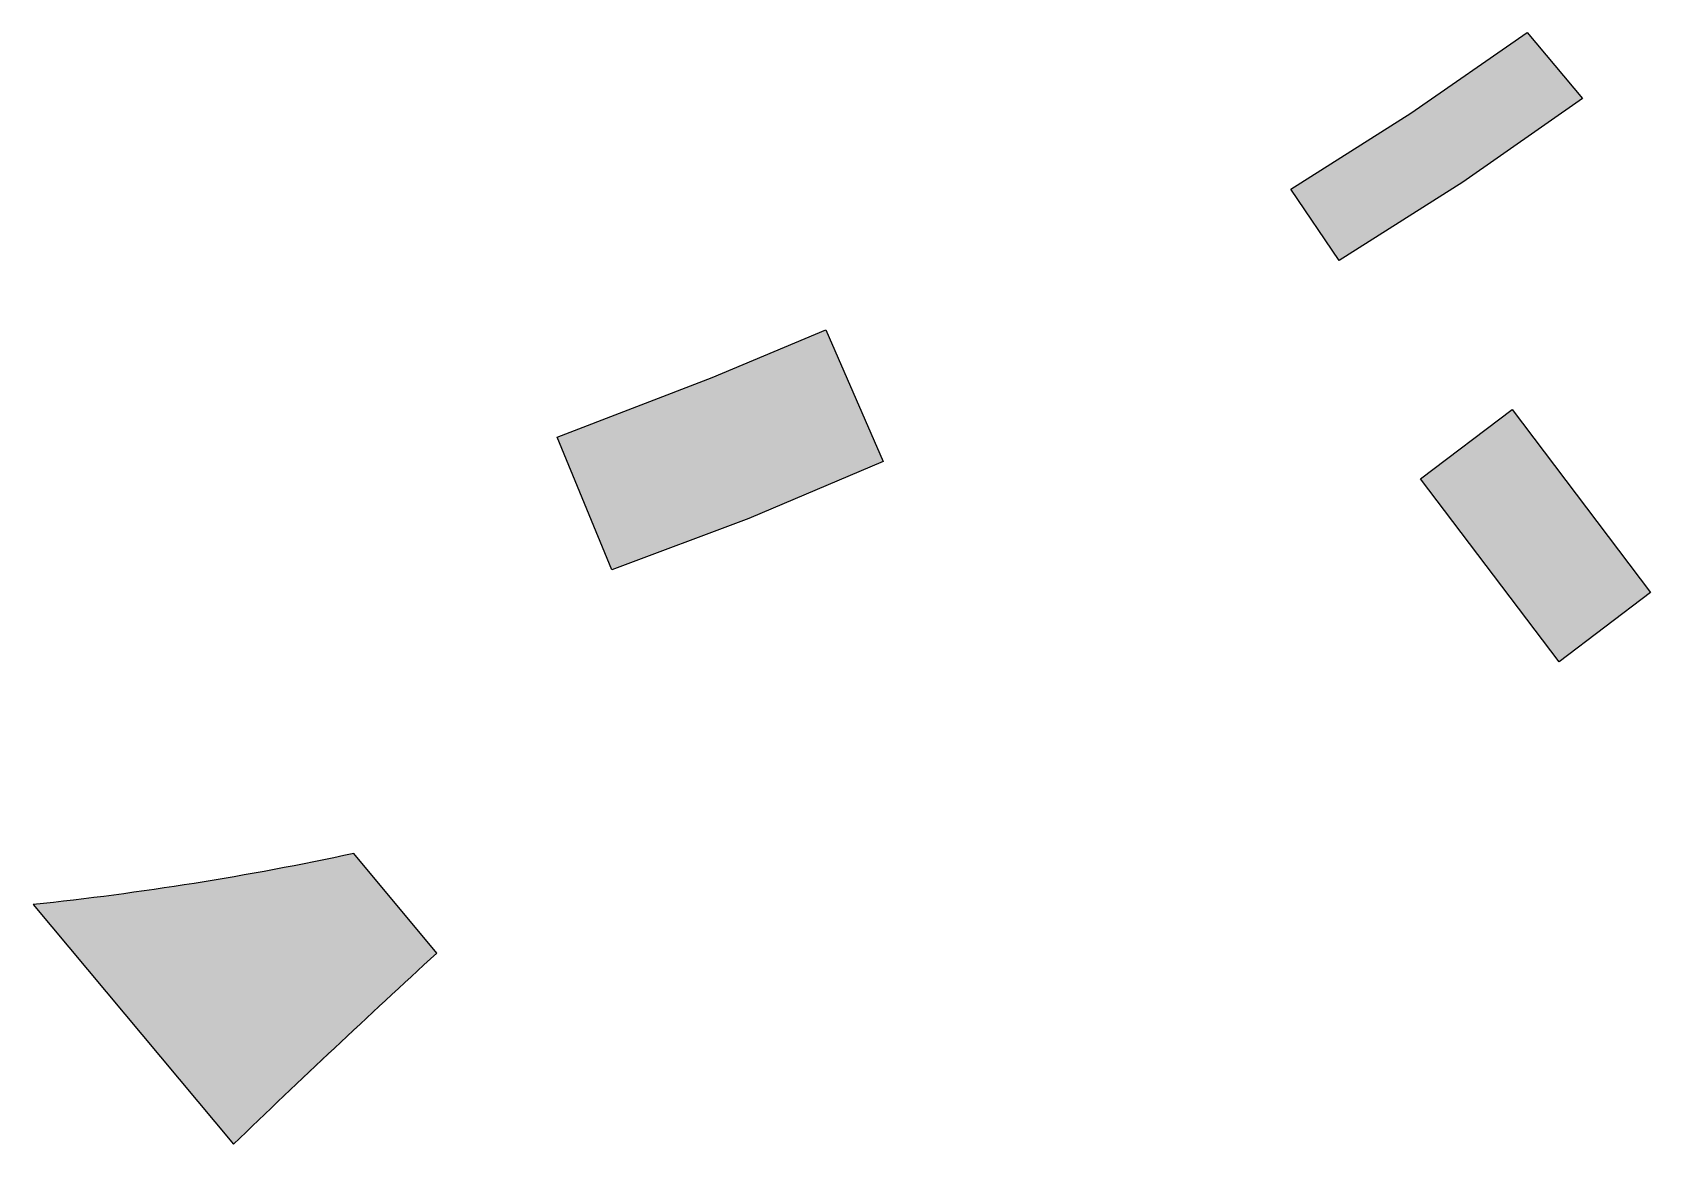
# Model space of a CAD drawing. Header units: millimetres. Extents: x 2242357 to 2245404, y 378014 to 382094.
# Drawn here: x 2244368.1 to 2244650.1, y 378433.6 to 378627.8 of the extents above; entities that cross this region are included whole.
import ezdxf

# ---------------------------------------------------------------- set-up
doc = ezdxf.new("R2010")
doc.units = ezdxf.units.MM
doc.layers.add('торговый_центр_здание', color=250, linetype='Continuous', transparency=0.4)
doc.layers.add('торговый_центр_штриховка_здание', color=240, linetype='Continuous', transparency=0.4)

msp = doc.modelspace()

# ---------------------------------------------------------------- hatches: boundary and pattern name
at = {"layer": 'торговый_центр_штриховка_здание'}
h = msp.add_hatch(color=256, dxfattribs=at)
h.dxf.hatch_style = 1
h.paths.add_polyline_path([(2244595.83, 378588.07), (2244587.41, 378600.52), (2244608.34, 378613.72), (2244628.6, 378627.81), (2244638.22, 378616.27), (2244617.37, 378601.71)])
h = msp.add_hatch(color=256, dxfattribs=at)
h.dxf.hatch_style = 1
h.paths.add_polyline_path([(2244469.08, 378534.18), (2244459.54, 378557.32), (2244486.59, 378567.69), (2244506.35, 378576.01), (2244516.36, 378553.1), (2244492.97, 378543.12)])
h = msp.add_hatch(color=256, dxfattribs=at)
h.dxf.hatch_style = 1
h.paths.add_polyline_path([(2244610, 378550.07), (2244625.95, 378562.15), (2244650.1, 378530.27), (2244634.16, 378518.19)])
h = msp.add_hatch(color=256, dxfattribs=at)
h.dxf.hatch_style = 1
edge = h.paths.add_edge_path()
edge.add_arc((2245771.49, 377013.69), 1972.33, 132.51631, 133.92894, ccw=False)
edge.add_line((2244438.59, 378467.46), (2244424.1, 378484.79))
edge.add_arc((2244312.09, 379007.81), 534.88, 276.0287, 282.0879, ccw=False)
edge.add_line((2244368.27, 378475.89), (2244403.15, 378434.16))

# ---------------------------------------------------------------- linework, layer by layer
at = {"layer": 'торговый_центр_здание'}
for points in [[(2244595.83, 378588.07), (2244587.41, 378600.52), (2244608.34, 378613.72), (2244628.6, 378627.81), (2244638.22, 378616.27), (2244617.37, 378601.71)], [(2244469.08, 378534.18), (2244459.54, 378557.32), (2244486.59, 378567.69), (2244506.35, 378576.01), (2244516.36, 378553.1), (2244492.97, 378543.12)], [(2244610, 378550.07), (2244625.95, 378562.15), (2244650.1, 378530.27), (2244634.16, 378518.19)]]:
    msp.add_lwpolyline(points, close=True, dxfattribs=at)
msp.add_lwpolyline([(2244403.15, 378434.16, -0.006164), (2244438.59, 378467.46), (2244424.1, 378484.79, -0.026444), (2244368.27, 378475.89), (2244403.15, 378434.16)], format="xyb", dxfattribs=at)

doc.saveas('drawing.dxf')
